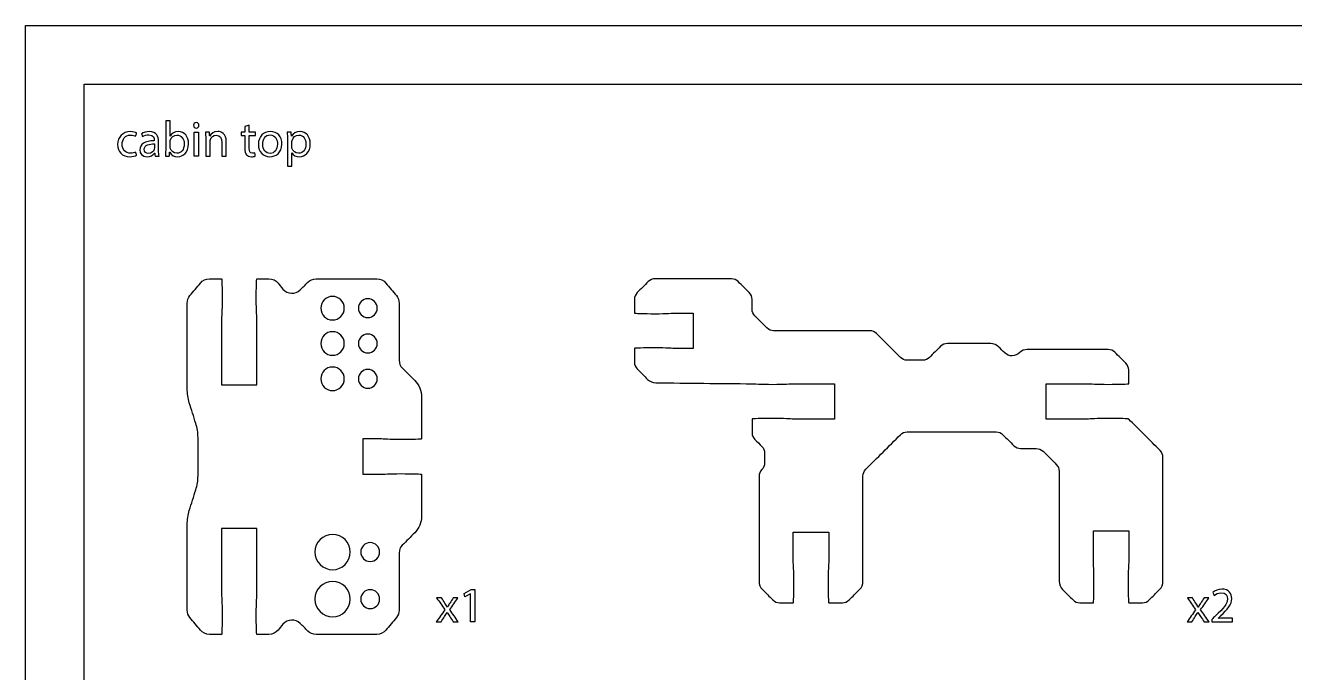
# Model space of a CAD drawing. Extents: x 0 to 430, y 150 to 450.
# Drawn here: x 0 to 107.8, y 395 to 450 of the extents above; entities that cross this region are included whole.
import ezdxf

# ---------------------------------------------------------------- set-up
doc = ezdxf.new("R2010")
doc.units = 0
doc.header["$MEASUREMENT"] = 0
doc.layers.add('DEFAULT', color=18, linetype='CONTINUOUS')

msp = doc.modelspace()

# ---------------------------------------------------------------- linework, layer by layer
at = {"layer": 'DEFAULT', "color": 116}
for points in [[(430, 150), (0, 150), (0, 450), (430, 450)], [(175.24, 340.79), (5, 340.79), (5, 445), (175.24, 445)]]:
    msp.add_lwpolyline(points, close=True, dxfattribs=at)
at = {"layer": 'DEFAULT', "color": 18}
for points in [[(14.33, 440.93), (14.7, 440.93), (14.7, 438.88), (14.33, 438.88)], [(37.83, 401.71), (37.83, 401.71), (37.35, 401.45), (37.28, 401.73), (37.88, 402.06), (38.19, 402.06), (38.19, 399.31), (37.83, 399.31)]]:
    msp.add_lwpolyline(points, close=True, dxfattribs=at)
for points, knots in [([(11.91, 438.88), (11.92, 439.02), (11.92, 439.23), (11.92, 439.41), (11.92, 440.24), (11.92, 441.06), (11.92, 441.89), (12.05, 441.89), (12.17, 441.89), (12.29, 441.89), (12.29, 441.46), (12.29, 441.03), (12.3, 440.6), (12.43, 440.83), (12.67, 440.98), (13, 440.98), (13.51, 440.98), (13.87, 440.55), (13.86, 439.93), (13.86, 439.2), (13.4, 438.84), (12.94, 438.84), (12.65, 438.84), (12.41, 438.95), (12.26, 439.22), (12.25, 439.22), (12.25, 439.22), (12.25, 439.22), (12.24, 439.11), (12.23, 439), (12.23, 438.88), (12.12, 438.88), (12.01, 438.88), (11.91, 438.88)], [0.912, 0.912, 0.912, 0.912, 1.912, 1.912, 1.912, 8.928, 8.928, 8.928, 9.971, 9.971, 9.971, 13.641, 13.641, 13.641, 14.641, 14.641, 14.641, 15.641, 15.641, 15.641, 16.641, 16.641, 16.641, 17.641, 17.641, 17.641, 17.677, 17.677, 17.677, 18.638199, 18.638199, 18.638199, 19.550199, 19.550199, 19.550199, 19.550199]), ([(14.75, 441.51), (14.75, 441.38), (14.66, 441.28), (14.51, 441.28), (14.38, 441.28), (14.29, 441.38), (14.29, 441.51), (14.29, 441.64), (14.38, 441.74), (14.52, 441.74), (14.66, 441.74), (14.75, 441.64), (14.75, 441.51)], [1, 1, 1, 1, 2, 2, 2, 3, 3, 3, 4, 4, 4, 5, 5, 5, 5]), ([(19.02, 441.52), (19.02, 441.32), (19.02, 441.13), (19.02, 440.93), (19.2, 440.93), (19.37, 440.93), (19.55, 440.93), (19.55, 440.84), (19.55, 440.74), (19.55, 440.65), (19.37, 440.65), (19.2, 440.65), (19.02, 440.65), (19.02, 440.28), (19.02, 439.91), (19.02, 439.54), (19.02, 439.29), (19.09, 439.14), (19.3, 439.14), (19.39, 439.14), (19.47, 439.16), (19.51, 439.17), (19.52, 439.08), (19.52, 438.98), (19.53, 438.89), (19.46, 438.86), (19.34, 438.84), (19.2, 438.84), (19.03, 438.84), (18.89, 438.9), (18.8, 439), (18.69, 439.11), (18.65, 439.29), (18.65, 439.53), (18.65, 439.9), (18.65, 440.27), (18.65, 440.65), (18.55, 440.65), (18.44, 440.65), (18.34, 440.65), (18.34, 440.74), (18.34, 440.84), (18.34, 440.93), (18.44, 440.93), (18.55, 440.93), (18.65, 440.93), (18.65, 441.09), (18.65, 441.26), (18.65, 441.42), (18.78, 441.45), (18.9, 441.49), (19.02, 441.52)], [1.067045, 1.067045, 1.067045, 1.067045, 2.734045, 2.734045, 2.734045, 4.246045, 4.246045, 4.246045, 5.050045, 5.050045, 5.050045, 6.562045, 6.562045, 6.562045, 9.692045, 9.692045, 9.692045, 10.692045, 10.692045, 10.692045, 11.692045, 11.692045, 11.692045, 12.4845, 12.4845, 12.4845, 13.4845, 13.4845, 13.4845, 14.4845, 14.4845, 14.4845, 15.4845, 15.4845, 15.4845, 18.6505, 18.6505, 18.6505, 19.5505, 19.5505, 19.5505, 20.3545, 20.3545, 20.3545, 21.2545, 21.2545, 21.2545, 22.6465, 22.6465, 22.6465, 23.713546, 23.713546, 23.713546, 23.713546]), ([(9.45, 438.96), (9.35, 438.91), (9.13, 438.84), (8.86, 438.84), (8.24, 438.84), (7.84, 439.26), (7.84, 439.89), (7.84, 440.52), (8.27, 440.97), (8.94, 440.97), (9.16, 440.97), (9.35, 440.92), (9.45, 440.87), (9.43, 440.77), (9.4, 440.68), (9.37, 440.58), (9.28, 440.63), (9.14, 440.68), (8.94, 440.68), (8.47, 440.68), (8.22, 440.33), (8.22, 439.9), (8.22, 439.43), (8.52, 439.14), (8.93, 439.14), (9.14, 439.14), (9.28, 439.19), (9.38, 439.24), (9.4, 439.14), (9.43, 439.05), (9.45, 438.96)], [0.812419, 0.812419, 0.812419, 0.812419, 1.812419, 1.812419, 1.812419, 2.812419, 2.812419, 2.812419, 3.812419, 3.812419, 3.812419, 4.812419, 4.812419, 4.812419, 5.662022, 5.662022, 5.662022, 6.662022, 6.662022, 6.662022, 7.662022, 7.662022, 7.662022, 8.662022, 8.662022, 8.662022, 9.662022, 9.662022, 9.662022, 10.474441, 10.474441, 10.474441, 10.474441]), ([(11.02, 438.88), (11.01, 438.97), (11, 439.05), (10.99, 439.14), (10.98, 439.14), (10.98, 439.14), (10.97, 439.14), (10.86, 438.98), (10.64, 438.84), (10.35, 438.84), (9.93, 438.84), (9.72, 439.13), (9.72, 439.42), (9.72, 439.92), (10.16, 440.19), (10.95, 440.19), (10.95, 440.2), (10.95, 440.21), (10.95, 440.23), (10.95, 440.4), (10.91, 440.7), (10.49, 440.7), (10.3, 440.7), (10.1, 440.64), (9.95, 440.55), (9.93, 440.63), (9.9, 440.71), (9.87, 440.79), (10.04, 440.91), (10.28, 440.98), (10.54, 440.98), (11.17, 440.98), (11.32, 440.55), (11.32, 440.14), (11.32, 439.88), (11.32, 439.63), (11.32, 439.37), (11.32, 439.2), (11.33, 439.02), (11.36, 438.88), (11.24, 438.88), (11.13, 438.88), (11.02, 438.88)], [0, 0, 0, 0, 0.73581, 0.73581, 0.73581, 0.77181, 0.77181, 0.77181, 1.77181, 1.77181, 1.77181, 2.77181, 2.77181, 2.77181, 3.77181, 3.77181, 3.77181, 3.89081, 3.89081, 3.89081, 4.89081, 4.89081, 4.89081, 5.89081, 5.89081, 5.89081, 6.626082, 6.626082, 6.626082, 7.626082, 7.626082, 7.626082, 8.626082, 8.626082, 8.626082, 10.796082, 10.796082, 10.796082, 11.796082, 11.796082, 11.796082, 12.755082, 12.755082, 12.755082, 12.755082]), ([(12.29, 439.7), (12.29, 439.66), (12.3, 439.61), (12.31, 439.57), (12.38, 439.31), (12.6, 439.13), (12.87, 439.13), (13.26, 439.13), (13.49, 439.45), (13.49, 439.92), (13.49, 440.33), (13.28, 440.68), (12.88, 440.68), (12.63, 440.68), (12.39, 440.51), (12.31, 440.22), (12.3, 440.18), (12.29, 440.13), (12.29, 440.07), (12.29, 439.95), (12.29, 439.83), (12.29, 439.7)], [1.043, 1.043, 1.043, 1.043, 2.043, 2.043, 2.043, 3.043, 3.043, 3.043, 4.043, 4.043, 4.043, 5.043, 5.043, 5.043, 6.043, 6.043, 6.043, 7.043, 7.043, 7.043, 8.086, 8.086, 8.086, 8.086]), ([(15.32, 440.38), (15.32, 440.59), (15.32, 440.76), (15.31, 440.93), (15.42, 440.93), (15.53, 440.93), (15.64, 440.93), (15.64, 440.82), (15.65, 440.7), (15.67, 440.59), (15.77, 440.79), (16, 440.98), (16.34, 440.98), (16.63, 440.98), (17.07, 440.81), (17.07, 440.11), (17.07, 439.7), (17.07, 439.29), (17.07, 438.88), (16.94, 438.88), (16.82, 438.88), (16.69, 438.88), (16.69, 439.28), (16.69, 439.67), (16.69, 440.06), (16.69, 440.39), (16.57, 440.67), (16.22, 440.67), (15.97, 440.67), (15.78, 440.49), (15.72, 440.29), (15.7, 440.24), (15.7, 440.18), (15.7, 440.11), (15.7, 439.7), (15.7, 439.29), (15.7, 438.88), (15.57, 438.88), (15.45, 438.88), (15.32, 438.88), (15.32, 439.38), (15.32, 439.88), (15.32, 440.38)], [4.233, 4.233, 4.233, 4.233, 5.233, 5.233, 5.233, 6.169, 6.169, 6.169, 7.153875, 7.153875, 7.153875, 8.153875, 8.153875, 8.153875, 9.153875, 9.153875, 9.153875, 12.619875, 12.619875, 12.619875, 13.673875, 13.673875, 13.673875, 17.018875, 17.018875, 17.018875, 18.018875, 18.018875, 18.018875, 19.018875, 19.018875, 19.018875, 20.018875, 20.018875, 20.018875, 23.508875, 23.508875, 23.508875, 24.563875, 24.563875, 24.563875, 28.796875, 28.796875, 28.796875, 28.796875]), ([(21.8, 439.92), (21.8, 439.17), (21.27, 438.84), (20.78, 438.84), (20.22, 438.84), (19.8, 439.24), (19.8, 439.89), (19.8, 440.57), (20.25, 440.98), (20.81, 440.98), (21.4, 440.98), (21.8, 440.55), (21.8, 439.92)], [1, 1, 1, 1, 2, 2, 2, 3, 3, 3, 4, 4, 4, 5, 5, 5, 5]), ([(20.17, 439.9), (20.17, 439.45), (20.43, 439.12), (20.8, 439.12), (21.15, 439.12), (21.42, 439.45), (21.42, 439.91), (21.42, 440.26), (21.24, 440.7), (20.8, 440.7), (20.36, 440.7), (20.17, 440.29), (20.17, 439.9)], [0, 0, 0, 0, 1, 1, 1, 2, 2, 2, 3, 3, 3, 4, 4, 4, 4]), ([(22.27, 440.26), (22.27, 440.52), (22.26, 440.74), (22.25, 440.93), (22.36, 440.93), (22.48, 440.93), (22.59, 440.93), (22.59, 440.81), (22.6, 440.7), (22.61, 440.58), (22.76, 440.83), (23.01, 440.98), (23.34, 440.98), (23.84, 440.98), (24.21, 440.56), (24.21, 439.94), (24.21, 439.2), (23.76, 438.84), (23.28, 438.84), (23.01, 438.84), (22.77, 438.95), (22.64, 439.16), (22.64, 438.79), (22.64, 438.42), (22.64, 438.04), (22.51, 438.04), (22.39, 438.04), (22.27, 438.04), (22.27, 438.78), (22.27, 439.52), (22.27, 440.26)], [6.285, 6.285, 6.285, 6.285, 7.285, 7.285, 7.285, 8.234, 8.234, 8.234, 9.254109, 9.254109, 9.254109, 10.254109, 10.254109, 10.254109, 11.254109, 11.254109, 11.254109, 12.254109, 12.254109, 12.254109, 13.278109, 13.278109, 13.278109, 16.432109, 16.432109, 16.432109, 17.475109, 17.475109, 17.475109, 23.760109, 23.760109, 23.760109, 23.760109]), ([(22.64, 439.72), (22.64, 439.66), (22.65, 439.61), (22.65, 439.56), (22.72, 439.31), (22.95, 439.13), (23.21, 439.13), (23.61, 439.13), (23.84, 439.45), (23.84, 439.92), (23.84, 440.33), (23.62, 440.68), (23.23, 440.68), (22.97, 440.68), (22.73, 440.5), (22.66, 440.22), (22.65, 440.17), (22.64, 440.12), (22.64, 440.07), (22.64, 439.95), (22.64, 439.83), (22.64, 439.72)], [0.996, 0.996, 0.996, 0.996, 1.996, 1.996, 1.996, 2.996, 2.996, 2.996, 3.996, 3.996, 3.996, 4.996, 4.996, 4.996, 5.996, 5.996, 5.996, 6.996, 6.996, 6.996, 7.992, 7.992, 7.992, 7.992]), ([(10.96, 439.93), (10.56, 439.94), (10.09, 439.86), (10.09, 439.47), (10.09, 439.23), (10.26, 439.11), (10.45, 439.11), (10.71, 439.11), (10.88, 439.28), (10.94, 439.45), (10.95, 439.49), (10.96, 439.53), (10.96, 439.57), (10.96, 439.69), (10.96, 439.81), (10.96, 439.93)], [1.007, 1.007, 1.007, 1.007, 2.007, 2.007, 2.007, 3.007, 3.007, 3.007, 4.007, 4.007, 4.007, 5.007, 5.007, 5.007, 6.014, 6.014, 6.014, 6.014]), ([(35.36, 401.35), (35.46, 401.21), (35.55, 401.06), (35.65, 400.91), (35.73, 400.8), (35.79, 400.69), (35.86, 400.58), (35.86, 400.58), (35.87, 400.58), (35.87, 400.58), (35.94, 400.7), (36.01, 400.81), (36.07, 400.92), (36.17, 401.06), (36.27, 401.21), (36.36, 401.35), (36.5, 401.35), (36.63, 401.35), (36.76, 401.35), (36.53, 401.02), (36.3, 400.69), (36.07, 400.36), (36.3, 400.01), (36.54, 399.66), (36.78, 399.31), (36.64, 399.31), (36.5, 399.31), (36.36, 399.31), (36.26, 399.46), (36.16, 399.61), (36.06, 399.77), (35.98, 399.89), (35.91, 400), (35.83, 400.12), (35.76, 400), (35.69, 399.89), (35.62, 399.77), (35.52, 399.61), (35.42, 399.46), (35.32, 399.31), (35.18, 399.31), (35.05, 399.31), (34.91, 399.31), (35.15, 399.65), (35.4, 400), (35.64, 400.35), (35.41, 400.69), (35.18, 401.02), (34.94, 401.35), (35.08, 401.35), (35.22, 401.35), (35.36, 401.35)], [0, 0, 0, 0, 1.496308, 1.496308, 1.496308, 2.496308, 2.496308, 2.496308, 2.532308, 2.532308, 2.532308, 3.532308, 3.532308, 3.532308, 5.012538, 5.012538, 5.012538, 6.150538, 6.150538, 6.150538, 9.58363, 9.58363, 9.58363, 13.210133, 13.210133, 13.210133, 14.409133, 14.409133, 14.409133, 15.96931, 15.96931, 15.96931, 16.99231, 16.99231, 16.99231, 17.99231, 17.99231, 17.99231, 19.544886, 19.544886, 19.544886, 20.708886, 20.708886, 20.708886, 24.319335, 24.319335, 24.319335, 27.775641, 27.775641, 27.775641, 28.950641, 28.950641, 28.950641, 28.950641]), ([(99.16, 401.35), (99.25, 401.21), (99.35, 401.06), (99.45, 400.91), (99.52, 400.8), (99.59, 400.69), (99.66, 400.58), (99.66, 400.58), (99.66, 400.58), (99.67, 400.58), (99.74, 400.7), (99.8, 400.81), (99.87, 400.92), (99.97, 401.06), (100.06, 401.21), (100.16, 401.35), (100.29, 401.35), (100.43, 401.35), (100.56, 401.35), (100.33, 401.02), (100.1, 400.69), (99.86, 400.36), (100.1, 400.01), (100.34, 399.66), (100.58, 399.31), (100.44, 399.31), (100.3, 399.31), (100.16, 399.31), (100.06, 399.46), (99.96, 399.61), (99.86, 399.77), (99.78, 399.89), (99.71, 400), (99.63, 400.12), (99.56, 400), (99.49, 399.89), (99.41, 399.77), (99.32, 399.61), (99.22, 399.46), (99.12, 399.31), (98.98, 399.31), (98.84, 399.31), (98.71, 399.31), (98.95, 399.65), (99.19, 400), (99.44, 400.35), (99.2, 400.69), (98.97, 401.02), (98.74, 401.35), (98.88, 401.35), (99.02, 401.35), (99.16, 401.35)], [0, 0, 0, 0, 1.496308, 1.496308, 1.496308, 2.496308, 2.496308, 2.496308, 2.532308, 2.532308, 2.532308, 3.532308, 3.532308, 3.532308, 5.012538, 5.012538, 5.012538, 6.150538, 6.150538, 6.150538, 9.58363, 9.58363, 9.58363, 13.210133, 13.210133, 13.210133, 14.409133, 14.409133, 14.409133, 15.96931, 15.96931, 15.96931, 16.99231, 16.99231, 16.99231, 17.99231, 17.99231, 17.99231, 19.544886, 19.544886, 19.544886, 20.709886, 20.709886, 20.709886, 24.320906, 24.320906, 24.320906, 27.777212, 27.777212, 27.777212, 28.952212, 28.952212, 28.952212, 28.952212]), ([(100.82, 399.31), (100.82, 399.38), (100.82, 399.46), (100.82, 399.53), (100.92, 399.63), (101.02, 399.72), (101.12, 399.82), (101.82, 400.49), (102.14, 400.84), (102.14, 401.26), (102.14, 401.54), (102, 401.79), (101.59, 401.79), (101.34, 401.79), (101.14, 401.67), (101.01, 401.56), (100.97, 401.65), (100.93, 401.74), (100.89, 401.82), (101.08, 401.98), (101.35, 402.1), (101.67, 402.1), (102.26, 402.1), (102.51, 401.7), (102.51, 401.3), (102.51, 400.8), (102.14, 400.39), (101.56, 399.83), (101.49, 399.76), (101.42, 399.69), (101.34, 399.62), (101.76, 399.62), (102.17, 399.62), (102.58, 399.62), (102.58, 399.51), (102.58, 399.41), (102.58, 399.31), (101.99, 399.31), (101.41, 399.31), (100.82, 399.31)], [4.977, 4.977, 4.977, 4.977, 5.624, 5.624, 5.624, 6.777406, 6.777406, 6.777406, 7.777406, 7.777406, 7.777406, 8.777406, 8.777406, 8.777406, 9.777406, 9.777406, 9.777406, 10.593759, 10.593759, 10.593759, 11.593759, 11.593759, 11.593759, 12.593759, 12.593759, 12.593759, 13.593759, 13.593759, 13.593759, 14.466965, 14.466965, 14.466965, 17.968965, 17.968965, 17.968965, 18.843965, 18.843965, 18.843965, 23.820965, 23.820965, 23.820965, 23.820965])]:
    msp.add_open_spline(points, degree=3, knots=knots, dxfattribs=at)
at = {"layer": 'DEFAULT', "color": 1}
for points, knots in [([(16.67, 424.97), (16.67, 425.18), (16.72, 425.75), (16.72, 426.72), (16.72, 427.69), (16.7, 428.47), (16.67, 428.47), (16.33, 428.47), (15.98, 428.47), (15.64, 428.47), (15.34, 428.47), (15.06, 428.33), (14.87, 428.1), (14.57, 427.75), (14.28, 427.39), (13.98, 427.04), (13.84, 426.86), (13.75, 426.63), (13.75, 426.4), (13.75, 423.97), (13.75, 421.55), (13.75, 419.13), (13.75, 418.72), (13.81, 418.32), (13.93, 417.93), (14.12, 417.35), (14.3, 416.77), (14.48, 416.18), (14.6, 415.8), (14.67, 415.39), (14.67, 414.99), (14.67, 413.9), (14.67, 412.82), (14.67, 411.73), (14.67, 411.33), (14.6, 410.92), (14.48, 410.54), (14.3, 409.95), (14.12, 409.37), (13.93, 408.79), (13.81, 408.4), (13.75, 408), (13.75, 407.59), (13.75, 405.17), (13.75, 402.74), (13.75, 400.32), (13.75, 400.09), (13.84, 399.86), (13.98, 399.68), (14.28, 399.33), (14.57, 398.97), (14.87, 398.61), (15.06, 398.38), (15.34, 398.25), (15.64, 398.25), (15.98, 398.25), (16.33, 398.25), (16.67, 398.25), (16.7, 398.25), (16.72, 399.03), (16.72, 400), (16.72, 400.97), (16.67, 401.54), (16.67, 401.75), (16.67, 403.58), (16.67, 405.42), (16.67, 407.25), (17.67, 407.25), (18.67, 407.25), (19.67, 407.25), (19.67, 405.42), (19.67, 403.58), (19.67, 401.75), (19.67, 401.54), (19.62, 400.97), (19.62, 400), (19.62, 399.03), (19.64, 398.25), (19.67, 398.25), (20.01, 398.25), (20.36, 398.25), (20.7, 398.25), (21, 398.25), (21.28, 398.38), (21.47, 398.61), (21.61, 398.78), (21.74, 398.95), (21.88, 399.11), (22.26, 399.57), (22.94, 399.6), (23.36, 399.18), (23.57, 398.97), (23.79, 398.76), (24, 398.54), (24.19, 398.36), (24.44, 398.25), (24.71, 398.25), (26.43, 398.25), (28.15, 398.25), (29.87, 398.25), (30.17, 398.25), (30.45, 398.38), (30.64, 398.61), (30.94, 398.97), (31.23, 399.33), (31.53, 399.68), (31.68, 399.86), (31.76, 400.09), (31.76, 400.32), (31.76, 401.94), (31.76, 403.56), (31.76, 405.17), (31.76, 405.42), (31.85, 405.65), (32.02, 405.83), (32.38, 406.18), (32.73, 406.53), (33.08, 406.89), (33.46, 407.26), (33.67, 407.77), (33.67, 408.3), (33.67, 409.49), (33.67, 410.67), (33.67, 411.86), (33.67, 411.89), (32.89, 411.91), (31.92, 411.91), (30.95, 411.91), (30.38, 411.86), (30.17, 411.86), (29.67, 411.86), (29.17, 411.86), (28.67, 411.86), (28.67, 412.86), (28.67, 413.86), (28.67, 414.86), (29.17, 414.86), (29.67, 414.86), (30.17, 414.86), (30.38, 414.86), (30.95, 414.81), (31.92, 414.81), (32.89, 414.81), (33.67, 414.83), (33.67, 414.86), (33.67, 416.05), (33.67, 417.23), (33.67, 418.42), (33.67, 418.95), (33.46, 419.46), (33.08, 419.84), (32.73, 420.19), (32.38, 420.54), (32.02, 420.89), (31.85, 421.06), (31.76, 421.3), (31.76, 421.54), (31.76, 423.16), (31.76, 424.78), (31.76, 426.4), (31.76, 426.63), (31.68, 426.86), (31.53, 427.04), (31.23, 427.39), (30.94, 427.75), (30.64, 428.1), (30.45, 428.33), (30.17, 428.47), (29.87, 428.47), (28.15, 428.47), (26.43, 428.47), (24.71, 428.47), (24.44, 428.47), (24.19, 428.36), (24, 428.18), (23.79, 427.96), (23.57, 427.75), (23.36, 427.53), (22.94, 427.12), (22.26, 427.15), (21.88, 427.6), (21.74, 427.77), (21.61, 427.94), (21.47, 428.1), (21.28, 428.33), (21, 428.47), (20.7, 428.47), (20.36, 428.47), (20.01, 428.47), (19.67, 428.47), (19.64, 428.47), (19.62, 427.69), (19.62, 426.72), (19.62, 425.75), (19.67, 425.18), (19.67, 424.97), (19.67, 423.13), (19.67, 421.3), (19.67, 419.47), (18.67, 419.47), (17.67, 419.47), (16.67, 419.47), (16.67, 421.3), (16.67, 423.13), (16.67, 424.97)], [15.6, 15.6, 15.6, 15.6, 16.6, 16.6, 16.6, 17.6, 17.6, 17.6, 20.52, 20.52, 20.52, 21.52, 21.52, 21.52, 25.448218, 25.448218, 25.448218, 26.448218, 26.448218, 26.448218, 47.058218, 47.058218, 47.058218, 48.058218, 48.058218, 48.058218, 53.257757, 53.257757, 53.257757, 54.257757, 54.257757, 54.257757, 63.487757, 63.487757, 63.487757, 64.487757, 64.487757, 64.487757, 69.687295, 69.687295, 69.687295, 70.687295, 70.687295, 70.687295, 91.297295, 91.297295, 91.297295, 92.297295, 92.297295, 92.297295, 96.225514, 96.225514, 96.225514, 97.225514, 97.225514, 97.225514, 100.145514, 100.145514, 100.145514, 101.145514, 101.145514, 101.145514, 102.145514, 102.145514, 102.145514, 117.745514, 117.745514, 117.745514, 126.255514, 126.255514, 126.255514, 141.855514, 141.855514, 141.855514, 142.855514, 142.855514, 142.855514, 143.855514, 143.855514, 143.855514, 146.765514, 146.765514, 146.765514, 147.765514, 147.765514, 147.765514, 149.605432, 149.605432, 149.605432, 150.605432, 150.605432, 150.605432, 153.179301, 153.179301, 153.179301, 154.179301, 154.179301, 154.179301, 168.809301, 168.809301, 168.809301, 169.809301, 169.809301, 169.809301, 173.743891, 173.743891, 173.743891, 174.743891, 174.743891, 174.743891, 188.503891, 188.503891, 188.503891, 189.503891, 189.503891, 189.503891, 193.739467, 193.739467, 193.739467, 194.739467, 194.739467, 194.739467, 204.829467, 204.829467, 204.829467, 205.829467, 205.829467, 205.829467, 206.829467, 206.829467, 206.829467, 211.079467, 211.079467, 211.079467, 219.589467, 219.589467, 219.589467, 223.839467, 223.839467, 223.839467, 224.839467, 224.839467, 224.839467, 225.839467, 225.839467, 225.839467, 235.929467, 235.929467, 235.929467, 236.929467, 236.929467, 236.929467, 241.165042, 241.165042, 241.165042, 242.165042, 242.165042, 242.165042, 255.925042, 255.925042, 255.925042, 256.925042, 256.925042, 256.925042, 260.859632, 260.859632, 260.859632, 261.859632, 261.859632, 261.859632, 276.489632, 276.489632, 276.489632, 277.489632, 277.489632, 277.489632, 280.063501, 280.063501, 280.063501, 281.063501, 281.063501, 281.063501, 282.903419, 282.903419, 282.903419, 283.903419, 283.903419, 283.903419, 286.813419, 286.813419, 286.813419, 287.813419, 287.813419, 287.813419, 288.813419, 288.813419, 288.813419, 304.413419, 304.413419, 304.413419, 312.923419, 312.923419, 312.923419, 328.523419, 328.523419, 328.523419, 328.523419]), ([(52.87, 419.92), (52.58, 420.22), (52.28, 420.52), (51.99, 420.81), (51.84, 420.96), (51.75, 421.17), (51.75, 421.38), (51.75, 421.77), (51.75, 422.16), (51.75, 422.55), (51.75, 422.58), (52.54, 422.6), (53.5, 422.6), (54.47, 422.6), (55.04, 422.55), (55.25, 422.55), (55.75, 422.55), (56.25, 422.55), (56.75, 422.55), (56.75, 423.55), (56.75, 424.55), (56.75, 425.55), (56.25, 425.55), (55.75, 425.55), (55.25, 425.55), (55.04, 425.55), (54.47, 425.5), (53.5, 425.5), (52.54, 425.5), (51.75, 425.53), (51.75, 425.55), (51.75, 425.94), (51.75, 426.33), (51.75, 426.72), (51.75, 426.93), (51.84, 427.14), (51.99, 427.29), (52.3, 427.6), (52.61, 427.92), (52.93, 428.23), (53.08, 428.38), (53.28, 428.47), (53.5, 428.47), (55.67, 428.47), (57.83, 428.47), (60, 428.47), (60.22, 428.46), (60.42, 428.38), (60.57, 428.23), (60.89, 427.91), (61.2, 427.6), (61.51, 427.29), (61.67, 427.14), (61.75, 426.93), (61.75, 426.72), (61.75, 426.44), (61.75, 426.16), (61.75, 425.89), (61.75, 425.67), (61.84, 425.47), (61.99, 425.31), (62.33, 424.97), (62.67, 424.63), (63.01, 424.29), (63.16, 424.14), (63.37, 424.05), (63.58, 424.05), (66.31, 424.05), (69.03, 424.05), (71.76, 424.05), (71.97, 424.05), (72.18, 423.97), (72.33, 423.81), (73, 423.14), (73.68, 422.46), (74.35, 421.79), (74.5, 421.64), (74.71, 421.55), (74.92, 421.55), (75.37, 421.55), (75.81, 421.55), (76.25, 421.55), (76.47, 421.55), (76.67, 421.64), (76.82, 421.79), (77.14, 422.1), (77.45, 422.41), (77.77, 422.73), (77.92, 422.88), (78.12, 422.96), (78.34, 422.96), (79.57, 422.96), (80.81, 422.96), (82.04, 422.96), (82.28, 422.96), (82.52, 422.87), (82.69, 422.7), (82.86, 422.52), (83.04, 422.34), (83.22, 422.17), (83.57, 421.81), (84.13, 421.86), (84.49, 422.21), (84.66, 422.37), (84.89, 422.46), (85.13, 422.46), (87.42, 422.46), (89.71, 422.46), (92, 422.46), (92.22, 422.46), (92.42, 422.38), (92.57, 422.23), (92.89, 421.91), (93.2, 421.6), (93.51, 421.29), (93.67, 421.13), (93.75, 420.93), (93.75, 420.72), (93.75, 420.33), (93.75, 419.94), (93.75, 419.55), (93.75, 419.52), (92.97, 419.5), (92, 419.5), (91.03, 419.5), (90.46, 419.55), (90.25, 419.55), (89.08, 419.55), (87.92, 419.55), (86.75, 419.55), (86.75, 418.55), (86.75, 417.55), (86.75, 416.55), (87.92, 416.55), (89.08, 416.55), (90.25, 416.55), (90.46, 416.55), (91.03, 416.6), (92, 416.6), (92.97, 416.6), (93.75, 416.58), (93.75, 416.55), (94.64, 415.66), (95.54, 414.76), (96.43, 413.87), (96.58, 413.72), (96.66, 413.51), (96.66, 413.3), (96.66, 409.79), (96.66, 406.28), (96.66, 402.77), (96.66, 402.51), (96.56, 402.25), (96.37, 402.07), (96.08, 401.77), (95.78, 401.48), (95.49, 401.18), (95.34, 401.03), (95.13, 400.94), (94.92, 400.94), (94.53, 400.94), (94.14, 400.94), (93.75, 400.94), (93.72, 401.02), (93.7, 401.77), (93.7, 402.69), (93.7, 403.66), (93.75, 404.23), (93.75, 404.44), (93.75, 405.31), (93.75, 406.18), (93.75, 407.04), (92.75, 407.04), (91.75, 407.04), (90.75, 407.04), (90.75, 406.18), (90.75, 405.31), (90.75, 404.44), (90.75, 404.23), (90.8, 403.66), (90.8, 402.69), (90.8, 401.72), (90.78, 400.94), (90.75, 400.94), (90.36, 400.94), (89.98, 400.94), (89.59, 400.94), (89.37, 400.94), (89.17, 401.03), (89.02, 401.18), (88.72, 401.47), (88.43, 401.77), (88.13, 402.06), (87.94, 402.25), (87.84, 402.5), (87.84, 402.77), (87.84, 405.88), (87.84, 409), (87.84, 412.11), (87.84, 412.33), (87.75, 412.53), (87.6, 412.68), (87.23, 413.06), (86.85, 413.43), (86.47, 413.81), (86.32, 413.96), (86.12, 414.05), (85.9, 414.05), (85.46, 414.05), (85.01, 414.05), (84.57, 414.05), (84.36, 414.05), (84.15, 414.13), (84, 414.28), (83.69, 414.6), (83.37, 414.91), (83.06, 415.22), (82.91, 415.38), (82.7, 415.46), (82.49, 415.46), (79.97, 415.46), (77.44, 415.46), (74.92, 415.46), (74.71, 415.46), (74.5, 415.38), (74.35, 415.22), (73.37, 414.24), (72.39, 413.26), (71.41, 412.28), (71.26, 412.13), (71.17, 411.93), (71.17, 411.71), (71.17, 408.73), (71.17, 405.75), (71.17, 402.77), (71.17, 402.51), (71.07, 402.25), (70.88, 402.07), (70.58, 401.77), (70.29, 401.48), (69.99, 401.18), (69.84, 401.03), (69.63, 400.94), (69.42, 400.94), (69.03, 400.94), (68.64, 400.94), (68.26, 400.94), (68.23, 400.94), (68.21, 401.73), (68.21, 402.69), (68.21, 403.66), (68.26, 404.23), (68.26, 404.44), (68.26, 405.28), (68.26, 406.11), (68.26, 406.95), (67.25, 406.95), (66.25, 406.95), (65.25, 406.95), (65.25, 406.11), (65.25, 405.28), (65.25, 404.44), (65.25, 404.23), (65.3, 403.66), (65.3, 402.69), (65.3, 401.73), (65.28, 400.94), (65.25, 400.94), (64.87, 400.94), (64.48, 400.94), (64.09, 400.94), (63.87, 400.94), (63.67, 401.03), (63.52, 401.18), (63.22, 401.48), (62.93, 401.77), (62.63, 402.07), (62.44, 402.25), (62.34, 402.51), (62.34, 402.77), (62.34, 405.74), (62.34, 408.71), (62.34, 411.68), (62.34, 411.89), (62.42, 412.1), (62.58, 412.25), (62.73, 412.4), (62.81, 412.61), (62.81, 412.82), (62.81, 413.1), (62.81, 413.38), (62.81, 413.65), (62.81, 413.87), (62.73, 414.07), (62.58, 414.22), (62.38, 414.42), (62.18, 414.62), (61.99, 414.81), (61.84, 414.96), (61.75, 415.17), (61.75, 415.38), (61.75, 415.77), (61.75, 416.16), (61.75, 416.55), (61.75, 416.58), (62.53, 416.6), (63.5, 416.6), (64.47, 416.6), (65.04, 416.55), (65.25, 416.55), (66.42, 416.55), (67.58, 416.55), (68.75, 416.55), (68.75, 417.55), (68.75, 418.55), (68.75, 419.55), (67.58, 419.55), (66.42, 419.55), (65.25, 419.55), (65.04, 419.55), (64.47, 419.5), (63.5, 419.5), (62.53, 419.5), (61.82, 419.55), (61.75, 419.55), (59.02, 419.58), (56.3, 419.6), (53.57, 419.63), (53.31, 419.63), (53.06, 419.74), (52.87, 419.92)], [0, 0, 0, 0, 3.556043, 3.556043, 3.556043, 4.556043, 4.556043, 4.556043, 7.865043, 7.865043, 7.865043, 8.865043, 8.865043, 8.865043, 9.865043, 9.865043, 9.865043, 14.115043, 14.115043, 14.115043, 22.625043, 22.625043, 22.625043, 26.875043, 26.875043, 26.875043, 27.875043, 27.875043, 27.875043, 28.875043, 28.875043, 28.875043, 32.180043, 32.180043, 32.180043, 33.180043, 33.180043, 33.180043, 36.948219, 36.948219, 36.948219, 37.948219, 37.948219, 37.948219, 56.382221, 56.382221, 56.382221, 57.382221, 57.382221, 57.382221, 61.158878, 61.158878, 61.158878, 62.158878, 62.158878, 62.158878, 64.513878, 64.513878, 64.513878, 65.513878, 65.513878, 65.513878, 69.62924, 69.62924, 69.62924, 70.62924, 70.62924, 70.62924, 93.79324, 93.79324, 93.79324, 94.79324, 94.79324, 94.79324, 102.916484, 102.916484, 102.916484, 103.916484, 103.916484, 103.916484, 107.690484, 107.690484, 107.690484, 108.690484, 108.690484, 108.690484, 112.466435, 112.466435, 112.466435, 113.466435, 113.466435, 113.466435, 123.962435, 123.962435, 123.962435, 124.962435, 124.962435, 124.962435, 127.087998, 127.087998, 127.087998, 128.087998, 128.087998, 128.087998, 129.087998, 129.087998, 129.087998, 148.566998, 148.566998, 148.566998, 149.566998, 149.566998, 149.566998, 153.342948, 153.342948, 153.342948, 154.342948, 154.342948, 154.342948, 157.645948, 157.645948, 157.645948, 158.645948, 158.645948, 158.645948, 159.645948, 159.645948, 159.645948, 169.565948, 169.565948, 169.565948, 178.075948, 178.075948, 178.075948, 187.995948, 187.995948, 187.995948, 188.995948, 188.995948, 188.995948, 189.995948, 189.995948, 189.995948, 200.729829, 200.729829, 200.729829, 201.729829, 201.729829, 201.729829, 231.568829, 231.568829, 231.568829, 232.568829, 232.568829, 232.568829, 236.118505, 236.118505, 236.118505, 237.118505, 237.118505, 237.118505, 240.421505, 240.421505, 240.421505, 241.421505, 241.421505, 241.421505, 242.421505, 242.421505, 242.421505, 249.801505, 249.801505, 249.801505, 258.311505, 258.311505, 258.311505, 265.691505, 265.691505, 265.691505, 266.691505, 266.691505, 266.691505, 267.691505, 267.691505, 267.691505, 270.993505, 270.993505, 270.993505, 271.993505, 271.993505, 271.993505, 275.543181, 275.543181, 275.543181, 276.543181, 276.543181, 276.543181, 303.022181, 303.022181, 303.022181, 304.022181, 304.022181, 304.022181, 308.547664, 308.547664, 308.547664, 309.547664, 309.547664, 309.547664, 313.322664, 313.322664, 313.322664, 314.322664, 314.322664, 314.322664, 318.098614, 318.098614, 318.098614, 319.098614, 319.098614, 319.098614, 340.543614, 340.543614, 340.543614, 341.543614, 341.543614, 341.543614, 353.338156, 353.338156, 353.338156, 354.338156, 354.338156, 354.338156, 379.674156, 379.674156, 379.674156, 380.674156, 380.674156, 380.674156, 384.231613, 384.231613, 384.231613, 385.231613, 385.231613, 385.231613, 388.534613, 388.534613, 388.534613, 389.534613, 389.534613, 389.534613, 390.534613, 390.534613, 390.534613, 397.624613, 397.624613, 397.624613, 406.134613, 406.134613, 406.134613, 413.224613, 413.224613, 413.224613, 414.224613, 414.224613, 414.224613, 415.224613, 415.224613, 415.224613, 418.526613, 418.526613, 418.526613, 419.526613, 419.526613, 419.526613, 423.075582, 423.075582, 423.075582, 424.075582, 424.075582, 424.075582, 449.324582, 449.324582, 449.324582, 450.324582, 450.324582, 450.324582, 451.324582, 451.324582, 451.324582, 453.679582, 453.679582, 453.679582, 454.679582, 454.679582, 454.679582, 457.041319, 457.041319, 457.041319, 458.041319, 458.041319, 458.041319, 461.343319, 461.343319, 461.343319, 462.343319, 462.343319, 462.343319, 463.343319, 463.343319, 463.343319, 473.263319, 473.263319, 473.263319, 481.773319, 481.773319, 481.773319, 491.693319, 491.693319, 491.693319, 492.693319, 492.693319, 492.693319, 493.693319, 493.693319, 493.693319, 516.87345, 516.87345, 516.87345, 517.87345, 517.87345, 517.87345, 517.87345]), ([(25.1, 425.97), (25.1, 426.52), (25.55, 426.97), (26.1, 426.97), (26.66, 426.97), (27.1, 426.52), (27.1, 425.97), (27.1, 425.42), (26.66, 424.97), (26.1, 424.97), (25.55, 424.97), (25.1, 425.42), (25.1, 425.97)], [1, 1, 1, 1, 2, 2, 2, 3, 3, 3, 4, 4, 4, 5, 5, 5, 5]), ([(29.9, 425.97), (29.9, 425.53), (29.54, 425.17), (29.1, 425.17), (28.66, 425.17), (28.3, 425.53), (28.3, 425.97), (28.3, 426.41), (28.66, 426.77), (29.1, 426.77), (29.54, 426.77), (29.9, 426.41), (29.9, 425.97)], [1, 1, 1, 1, 2, 2, 2, 3, 3, 3, 4, 4, 4, 5, 5, 5, 5]), ([(25.1, 422.97), (25.1, 423.52), (25.55, 423.97), (26.1, 423.97), (26.66, 423.97), (27.1, 423.52), (27.1, 422.97), (27.1, 422.42), (26.66, 421.97), (26.1, 421.97), (25.55, 421.97), (25.1, 422.42), (25.1, 422.97)], [1, 1, 1, 1, 2, 2, 2, 3, 3, 3, 4, 4, 4, 5, 5, 5, 5]), ([(29.9, 422.97), (29.9, 422.53), (29.54, 422.17), (29.1, 422.17), (28.66, 422.17), (28.3, 422.53), (28.3, 422.97), (28.3, 423.41), (28.66, 423.77), (29.1, 423.77), (29.54, 423.77), (29.9, 423.41), (29.9, 422.97)], [1, 1, 1, 1, 2, 2, 2, 3, 3, 3, 4, 4, 4, 5, 5, 5, 5]), ([(25.1, 419.97), (25.1, 420.52), (25.55, 420.97), (26.1, 420.97), (26.66, 420.97), (27.1, 420.52), (27.1, 419.97), (27.1, 419.42), (26.66, 418.97), (26.1, 418.97), (25.55, 418.97), (25.1, 419.42), (25.1, 419.97)], [1, 1, 1, 1, 2, 2, 2, 3, 3, 3, 4, 4, 4, 5, 5, 5, 5]), ([(29.9, 419.97), (29.9, 419.53), (29.54, 419.17), (29.1, 419.17), (28.66, 419.17), (28.3, 419.53), (28.3, 419.97), (28.3, 420.41), (28.66, 420.77), (29.1, 420.77), (29.54, 420.77), (29.9, 420.41), (29.9, 419.97)], [1, 1, 1, 1, 2, 2, 2, 3, 3, 3, 4, 4, 4, 5, 5, 5, 5]), ([(27.6, 405.25), (27.6, 404.42), (26.93, 403.75), (26.1, 403.75), (25.28, 403.75), (24.6, 404.42), (24.6, 405.25), (24.6, 406.08), (25.28, 406.75), (26.1, 406.75), (26.93, 406.75), (27.6, 406.08), (27.6, 405.25)], [1, 1, 1, 1, 2, 2, 2, 3, 3, 3, 4, 4, 4, 5, 5, 5, 5]), ([(30.1, 405.25), (30.1, 404.81), (29.74, 404.45), (29.3, 404.45), (28.86, 404.45), (28.5, 404.81), (28.5, 405.25), (28.5, 405.69), (28.86, 406.05), (29.3, 406.05), (29.74, 406.05), (30.1, 405.69), (30.1, 405.25)], [1, 1, 1, 1, 2, 2, 2, 3, 3, 3, 4, 4, 4, 5, 5, 5, 5]), ([(27.6, 401.25), (27.6, 400.42), (26.93, 399.75), (26.1, 399.75), (25.28, 399.75), (24.6, 400.42), (24.6, 401.25), (24.6, 402.08), (25.28, 402.75), (26.1, 402.75), (26.93, 402.75), (27.6, 402.08), (27.6, 401.25)], [1, 1, 1, 1, 2, 2, 2, 3, 3, 3, 4, 4, 4, 5, 5, 5, 5]), ([(30.1, 401.25), (30.1, 400.81), (29.74, 400.45), (29.3, 400.45), (28.86, 400.45), (28.5, 400.81), (28.5, 401.25), (28.5, 401.69), (28.86, 402.05), (29.3, 402.05), (29.74, 402.05), (30.1, 401.69), (30.1, 401.25)], [1, 1, 1, 1, 2, 2, 2, 3, 3, 3, 4, 4, 4, 5, 5, 5, 5])]:
    msp.add_open_spline(points, degree=3, knots=knots, dxfattribs=at)

doc.saveas('drawing.dxf')
